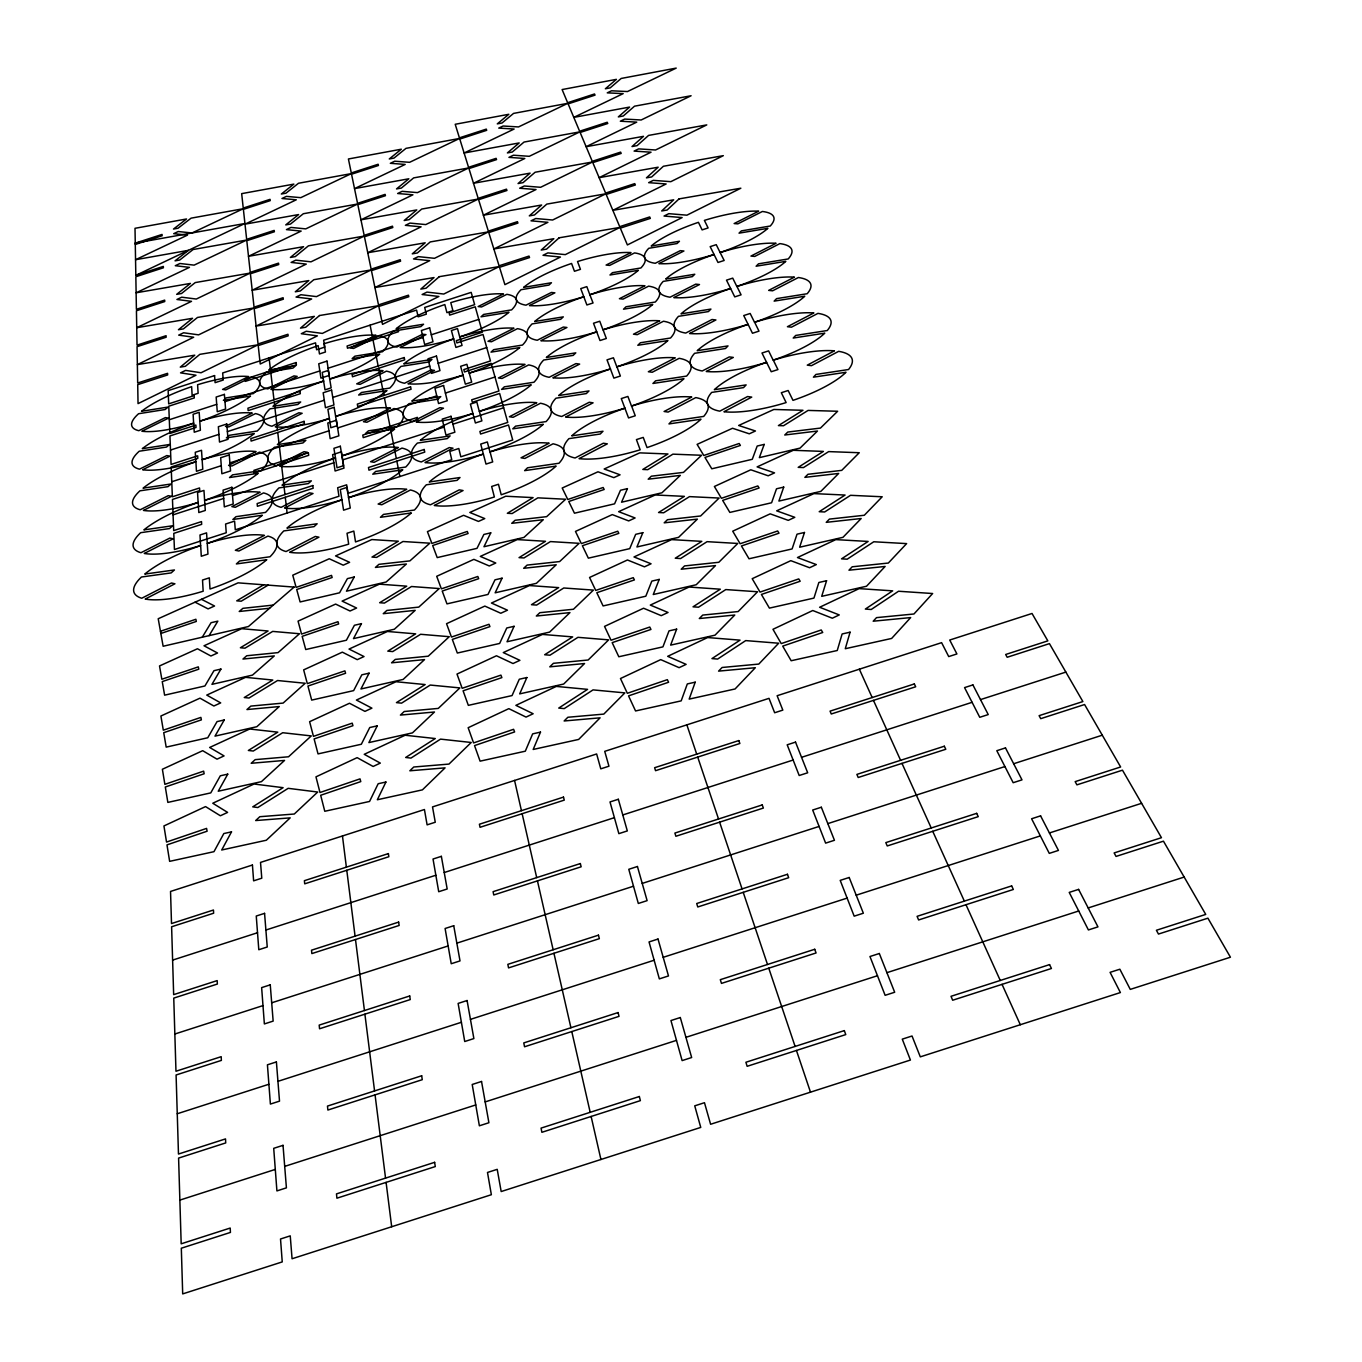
<?xml version="1.0" encoding="UTF-8"?>
<svg xmlns="http://www.w3.org/2000/svg" width="1362" height="1362" viewBox="0 0 1362 1362"><rect width="100%" height="100%" fill="white"/><g stroke="black" fill="none" stroke-linecap="round" stroke-linejoin="round"><path stroke-width="1.5" d="M209.084 635.628L217.835 621.14L211.059 622.706L202.274 637.212M268.144 585.115L241.21 601.204L236.733 600.846L263.666 584.792M135.825 275.345L163.338 266.407L163.389 267.786L135.842 276.741L136.404 309.293L164.683 300.117L164.734 301.564L136.438 310.757L137.034 345.131L166.079 335.699L166.147 337.231L137.051 346.68L137.681 383.011L167.577 373.324L167.645 374.959L137.715 384.663L138.039 403.629L195.975 375.231L180.55 372.865L185.59 370.396L201.048 372.762L258.133 344.773L199.856 354.341L185.385 366.293L180.278 367.127L194.766 355.176L137.375 364.607L193.676 337.248L178.694 335.137L183.598 332.771L198.597 334.865L254.115 307.914L197.473 317.465L183.393 328.889L178.439 329.723L192.536 318.299L136.728 327.714L191.514 301.342L176.941 299.487L181.708 297.188L196.298 299.044L250.319 273.047L195.226 282.581L181.521 293.511L176.685 294.345L190.425 283.415L136.132 292.796L189.454 267.361L175.289 265.709L179.92 263.496L194.119 265.13L246.726 240.035L193.098 249.518L179.75 260.006L175.051 260.84L188.416 250.353L135.553 259.716L187.496 235.115L173.706 233.668L178.235 231.523L192.042 232.97L243.304 208.709L191.089 218.158L178.047 228.22L173.485 229.054L186.526 218.976L135.008 228.305L135.825 275.345L244.922 223.487L135.264 243.117M160.461 631.27L195.873 619.267L196.315 621.447L160.852 633.483M135.264 243.134L162.078 234.434L162.129 235.745L135.281 244.462M169.314 419.717L216.711 404.344M224.985 401.671L319.832 370.924M328.106 368.234L423.02 337.47M431.311 334.78L478.777 319.389M170.505 450.056L218.941 434.359M227.386 431.618L324.292 400.207M332.754 397.466L429.728 366.037M438.206 363.296L486.711 347.565M171.765 481.739L221.257 465.702M229.906 462.893L328.974 430.801M337.623 427.991L436.742 395.882M445.408 393.073L495.002 377.002M173.059 514.853L223.691 498.458M232.527 495.598L333.843 462.774M342.696 459.913L444.08 427.072M452.933 424.212L503.651 407.783M172.616 960.108L257.52 932.732M265.896 930.025L435.857 875.238M444.233 872.531L614.398 817.66M622.792 814.953L793.144 760.03M801.554 757.323L972.093 702.315M980.504 699.608L1065.867 672.096M174.847 1034.013L262.985 1005.599M271.685 1002.807L448.132 945.943M456.849 943.151L633.5 886.219M642.234 883.41L819.107 826.428M827.824 823.618L1004.918 766.551M1013.651 763.741L1102.284 735.191M177.247 1113.758L268.893 1084.254M277.933 1081.343L461.395 1022.283M470.452 1019.372L654.135 960.227M663.209 957.316L847.13 898.103M856.204 895.192L1040.347 835.893M1049.438 832.965L1141.594 803.308M179.852 1200.109L275.294 1169.413M284.709 1166.383L475.764 1104.94M485.178 1101.909L676.488 1040.364M685.92 1037.333L877.468 975.72M886.917 972.672L1078.721 910.991M1088.187 907.943L1184.174 877.06M273.268 605.086L242.896 608.337L239.218 611.487L269.625 608.235M201.457 599.314L214.532 606.005L208.114 608.899L195.072 602.174M859.354 669.202L872.174 697.548M873.468 700.391L900.605 760.319M901.984 763.384L931.233 827.977M932.732 831.297L964.364 901.133M965.981 904.708L1000.27 980.47M1002.04 984.351L1020.325 1024.735M686.857 724.856L696.714 754.139M697.702 757.085L718.54 819.005M719.613 822.171L742.069 888.909M743.226 892.331L767.504 964.483M768.764 968.178L795.102 1046.425M796.447 1050.46L810.492 1092.154M514.564 780.443L521.442 810.679M522.14 813.71L536.696 877.605M537.445 880.873L553.142 949.757M553.942 953.281L570.916 1027.748M571.785 1031.562L590.189 1112.311M591.125 1116.465L600.931 1159.505M370.106 325.16L372.592 337.742M373.018 339.972L378.142 365.986M378.602 368.302L383.931 395.474M384.407 397.891L389.992 426.272M390.485 428.809L396.325 458.5M396.853 461.156L399.866 476.53M342.458 835.979L346.374 867.151M346.782 870.284L355.073 936.154M355.499 939.525L364.437 1010.536M364.897 1014.179L374.567 1090.928M375.061 1094.878L385.548 1178.113M386.093 1182.386L391.677 1226.736M269.097 357.917L270.595 370.822M270.868 373.086L273.966 399.764M274.239 402.13L277.473 429.966M277.763 432.452L281.134 461.548M281.44 464.136L284.964 494.559M285.288 497.283L287.11 513.031M329.655 379.096A67.487 17.689 -18.6 0 0 379.709 354.171L352.145 358.598L354.92 356.18L382.45 351.736A67.487 17.689 -18.6 0 0 379.266 335.699L353.575 348.451L350.306 348.008L375.98 335.273A67.487 17.689 -18.6 0 0 324.139 343.701L325.45 352.009L319.474 353.95L318.18 345.642A67.487 17.689 -18.6 0 0 268.808 370.004L295.775 365.663L292.966 368.08L265.965 372.405A67.487 17.689 -18.6 0 0 267.769 388.902L293.954 375.912L297.171 376.389L270.97 389.396A67.487 17.689 -18.6 0 0 323.543 381.071M329.315 418.474A69.326 18.659 -18.7 0 1 275.26 426.783L302.16 413.299L298.857 412.771L271.974 426.221A69.326 18.659 -18.7 0 1 270.068 408.838L297.801 404.497L300.696 401.977L272.979 406.319A69.326 18.659 -18.7 0 1 323.645 381.088M329.757 379.096A69.326 18.659 -18.7 0 1 383.045 370.668L356.708 383.846L360.062 384.356L386.416 371.145A69.326 18.659 -18.7 0 1 389.787 388.068L361.475 392.494L358.632 395.031L386.978 390.605A69.326 18.659 -18.7 0 1 335.597 416.431A71.267 19.715 -18.7 0 1 390.502 408.021L363.45 421.692L366.906 422.254L393.976 408.549A71.267 19.715 -18.7 0 1 397.534 426.442L368.404 430.852L365.493 433.508L394.657 429.081A71.267 19.715 -18.7 0 1 341.862 455.895M204.572 500.365A71.335 19.664 -19.2 0 0 258.184 473.295L229.514 477.551L232.579 474.861L261.232 470.588A71.335 19.664 -19.2 0 0 259.41 452.15L231.915 465.991L228.612 465.378L256.09 451.571A71.335 19.664 -19.2 0 0 202.189 459.709A69.377 18.625 -19.1 0 0 254.251 433.61L226.381 437.883L229.361 435.312L257.214 431.039A69.377 18.625 -19.1 0 0 255.477 413.588L228.714 426.919L225.513 426.374L252.259 413.061A69.377 18.625 -19.1 0 0 199.822 421.216A67.538 17.655 -19.1 0 0 250.523 396.053L223.402 400.343L226.296 397.874L253.4 393.584A67.538 17.655 -19.1 0 0 251.766 377.036L225.7 389.907L222.585 389.413L248.633 376.559A67.538 17.655 -19.1 0 0 197.592 384.748L198.12 393.295L192.127 395.235L191.65 386.672A67.538 17.655 -19.1 0 0 141.546 411.273L168.088 407.068L165.142 409.519L138.584 413.725A67.538 17.655 -19.1 0 0 138.822 430.698L165.398 417.589L168.479 418.117L141.886 431.243A67.538 17.655 -19.1 0 0 193.625 423.19L193.115 414.269L199.175 412.294L200.384 430.256L194.238 432.231L193.727 423.19A69.377 18.625 -19.1 0 0 142.278 448.677L169.552 444.489L166.522 447.042L139.23 451.231A69.377 18.625 -19.1 0 0 139.503 469.158L166.794 455.572L169.961 456.151L142.635 469.754A69.377 18.625 -19.1 0 0 195.805 461.735L195.277 452.303L201.508 450.294L202.768 469.243L196.451 471.286L195.907 461.735A71.335 19.664 -19.2 0 0 143.061 488.158L171.084 483.987L167.986 486.66L139.928 490.831A71.335 19.664 -19.2 0 0 140.218 509.763L168.258 495.666L171.527 496.313L143.453 510.427A71.335 19.664 -19.2 0 0 198.12 502.442L197.558 492.499L203.959 490.422L205.287 510.461L198.801 512.555L198.222 502.459A73.395 20.822 -19.3 0 0 143.878 529.903L172.719 525.749L169.518 528.558L140.661 532.695A73.395 20.822 -19.3 0 0 140.967 552.717L169.824 538.075L173.178 538.79L144.287 553.466A73.395 20.822 -19.3 0 0 200.572 545.549L199.976 534.994L206.564 532.865L207.96 554.096L201.287 556.258L200.674 545.566A75.574 22.064 -19.3 0 0 144.764 574.083L174.438 569.963L171.152 572.908L141.444 577.011A75.574 22.064 -19.3 0 0 141.767 598.241L171.476 583.004L174.932 583.787L145.189 599.059A75.574 22.064 -19.3 0 0 203.159 591.227L202.529 580.042L209.322 577.846L210.003 589.014A75.574 22.064 -19.3 0 0 266.782 559.731L236.375 563.936L239.61 560.991L269.999 556.769A75.574 22.064 -19.3 0 0 267.939 536.1L238.844 551.031L235.354 550.282L264.415 535.368A75.574 22.064 -19.3 0 0 207.313 543.404A73.395 20.822 -19.3 0 0 262.355 515.262L232.851 519.501L236.001 516.675L265.488 512.435A73.395 20.822 -19.3 0 0 263.547 492.925L235.285 507.294L231.88 506.613L260.142 492.278A73.395 20.822 -19.3 0 0 204.675 500.382M335.41 457.99A71.267 19.715 -18.7 0 1 279.806 466.264L307.437 452.286L304.032 451.69L276.418 465.651A71.267 19.715 -18.7 0 1 274.392 447.281L302.926 442.956L305.871 440.318L277.371 444.642A71.267 19.715 -18.7 0 1 329.417 418.474M348.502 497.658A73.31 20.856 -18.7 0 0 402.777 469.788L372.745 474.197L375.725 471.422L405.74 467.03A73.31 20.856 -18.7 0 0 401.96 448.098L374.141 462.314L370.583 461.701L398.385 447.502A73.31 20.856 -18.7 0 0 341.981 455.895M341.862 499.803A73.31 20.856 -18.7 0 1 284.59 508.026L313.022 493.504L309.497 492.857L281.1 507.345A73.31 20.856 -18.7 0 1 278.972 487.902L308.323 483.595L311.353 480.854L282.019 485.161A73.31 20.856 -18.7 0 1 335.529 457.99M341.981 499.82A75.489 22.115 -18.8 0 0 286.956 528.047L317.159 523.774L314.043 526.651L283.807 530.925A75.489 22.115 -18.8 0 0 286.071 551.542L315.303 536.458L318.929 537.19L289.68 552.291A75.489 22.115 -18.8 0 0 348.689 544.136L347.021 533.274L353.814 531.078L355.533 541.923A75.489 22.115 -18.8 0 0 411.375 512.929L380.441 517.305L383.505 514.41L414.423 510.035A75.489 22.115 -18.8 0 0 410.422 489.979L381.803 504.757L378.125 504.059L406.727 489.298A75.489 22.115 -18.8 0 0 348.621 497.658M453.58 338.917A67.487 17.706 -18.2 0 1 400.173 347.514L425.983 334.626L422.629 334.201L396.836 347.055A67.487 17.706 -18.2 0 1 393.465 331.068L420.892 326.591L423.565 324.224L396.172 328.702A67.487 17.706 -18.2 0 1 444.829 304.56L446.906 312.63L452.899 310.689L450.788 302.636A67.487 17.706 -18.2 0 1 503.446 293.937L478.147 306.552L481.552 306.961L506.851 294.328A67.487 17.706 -18.2 0 1 511.601 309.872L483.629 314.435L481.007 316.818L508.996 312.256A67.487 17.706 -18.2 0 1 459.709 336.942L457.496 328.548L451.418 330.523L455.895 347.429L462.041 345.437L459.811 336.942A69.326 18.676 -18.2 0 1 513.951 328.225L488.005 341.3L491.495 341.743L517.458 328.668A69.326 18.676 -18.2 0 1 522.48 345.063L493.708 349.642L491.018 352.128L519.807 347.548A69.326 18.676 -18.2 0 1 469.226 373.137L471.695 382.109L465.361 384.152L460.645 366.31L466.894 364.284L469.226 373.137A71.267 19.749 -18.2 0 1 525.034 364.42L498.407 377.972L502.016 378.466L528.66 364.914A71.267 19.749 -18.2 0 1 533.955 382.245L504.349 386.825L501.591 389.413L531.231 384.833A71.267 19.749 -18.2 0 1 479.288 411.375L476.819 402.028L470.401 404.105L475.389 422.986L481.893 420.875L479.407 411.392A73.31 20.89 -18.2 0 1 536.764 402.692L509.405 416.738L513.133 417.3L540.493 403.237A73.31 20.89 -18.2 0 1 546.111 421.573L515.602 426.136L512.776 428.86L543.319 424.297A73.31 20.89 -18.2 0 1 489.928 451.861L487.324 441.952L480.718 444.097L485.996 464.084L492.703 461.922L490.048 451.878A75.489 22.15 -18.3 0 1 549.158 443.195L521.05 457.802L524.898 458.432L553.04 443.808A75.489 22.15 -18.3 0 1 558.982 463.25L527.52 467.796L524.625 470.639L556.122 466.093A75.489 22.15 -18.3 0 1 501.216 494.781L498.458 484.259L491.648 486.472L494.372 496.994A75.489 22.15 -18.3 0 1 434.291 505.489L463.063 490.541L459.249 489.86L430.511 504.791A75.489 22.15 -18.3 0 1 426.306 484.804L457.07 480.36L460.015 477.517L429.285 481.978A75.489 22.15 -18.3 0 1 483.408 454.023A73.31 20.89 -18.2 0 1 425.029 462.569L452.984 448.183L449.307 447.57L421.369 461.939A73.31 20.89 -18.2 0 1 417.385 443.076L447.247 438.615L450.124 435.908L420.296 440.369A73.31 20.89 -18.2 0 1 472.937 413.486A71.267 19.749 -18.2 0 1 416.278 422.05L443.484 408.208L439.909 407.664L412.72 421.488A71.267 19.749 -18.2 0 1 408.975 403.663L437.968 399.202L440.777 396.614L411.801 401.092A71.267 19.749 -18.2 0 1 463.046 375.18M462.944 375.163A69.326 18.676 -18.2 0 1 408.004 383.761L434.495 370.413L431.039 369.936L404.565 383.25A69.326 18.676 -18.2 0 1 401.007 366.395L429.2 361.917L431.941 359.432L403.782 363.909A69.326 18.676 -18.2 0 1 453.699 338.934M610.363 368.932A71.318 19.749 -17.7 0 1 552.87 377.802L579.65 364.097L575.922 363.603L549.158 377.291A71.318 19.749 -17.7 0 1 543.676 360.028L573.147 355.397L575.803 352.86L546.349 357.491A71.318 19.749 -17.7 0 1 596.794 331.834A69.377 18.693 -17.8 0 1 540.85 340.704L566.933 327.493L563.323 327.05L537.258 340.245A69.377 18.693 -17.8 0 1 532.065 323.918L560.701 319.287L563.306 316.869L534.687 321.483A69.377 18.693 -17.8 0 1 583.838 296.729A67.538 17.723 -17.8 0 1 529.477 305.582L554.896 292.83L551.406 292.455L526.004 305.173A67.538 17.723 -17.8 0 1 521.067 289.697L548.92 285.084L551.457 282.751L523.638 287.365A67.538 17.723 -17.8 0 1 571.58 263.462L574.458 271.276L580.45 269.335L577.539 261.538A67.538 17.723 -17.8 0 1 630.998 252.583L606.09 265.062L609.631 265.42L634.556 252.923A67.538 17.723 -17.8 0 1 640.872 267.974L612.457 272.672L609.972 275.005L638.386 270.306A67.538 17.723 -17.8 0 1 589.848 294.754L593.049 302.977L586.886 304.969L580.74 288.608L586.818 286.633L589.848 294.754A69.377 18.693 -17.8 0 1 644.958 285.765L619.404 298.704L623.064 299.112L648.618 286.156A69.377 18.693 -17.8 0 1 655.275 302.024L626.06 306.756L623.507 309.191L652.756 304.475A69.377 18.693 -17.8 0 1 602.974 329.791L599.757 321.228L593.509 323.254L599.995 340.534L606.328 338.491L603.077 329.808A71.318 19.749 -17.7 0 1 659.685 320.802L633.483 334.201L637.246 334.66L663.464 321.245A71.318 19.749 -17.7 0 1 670.513 338.014L640.412 342.747L637.808 345.284L667.925 340.568A71.318 19.749 -17.7 0 1 616.833 366.838L613.428 357.78L607.009 359.857L613.87 378.125L620.374 376.031L616.952 366.838A73.378 20.907 -17.7 0 1 675.246 357.831L648.346 371.741L652.245 372.252L679.161 358.325A73.378 20.907 -17.7 0 1 686.618 376.082L655.599 380.815L652.926 383.471L683.979 378.738A73.378 20.907 -17.7 0 1 631.491 406.029L627.899 396.444L621.293 398.572L628.546 417.93L635.254 415.768L631.61 406.046A75.54 22.167 -17.7 0 1 691.743 397.04L664.094 411.494L668.129 412.073L695.778 397.602A75.54 22.167 -17.7 0 1 703.694 416.414L671.67 421.13L668.963 423.922L700.987 419.207A75.54 22.167 -17.7 0 1 647.035 447.587L643.239 437.406L636.429 439.603L640.174 449.8A75.54 22.167 -17.7 0 1 579.054 458.636L607.333 443.842L603.349 443.229L575.087 457.99A75.54 22.167 -17.7 0 1 568.924 438.632L600.233 434.018L603.008 431.243L571.734 435.857A75.54 22.167 -17.7 0 1 624.954 408.191M624.835 408.191A73.378 20.907 -17.7 0 1 565.588 417.044L593.083 402.829L589.235 402.267L561.757 416.483A73.378 20.907 -17.7 0 1 555.934 398.215L586.307 393.584L589.014 390.928L558.675 395.559A73.378 20.907 -17.7 0 1 610.482 368.932M713.994 254.507A67.64 17.706 -17.4 0 1 658.902 263.632L683.928 251L680.285 250.659L655.275 263.275A67.64 17.706 -17.4 0 1 648.772 248.293L677.05 243.543L679.451 241.261L651.206 245.994A67.64 17.706 -17.4 0 1 698.434 222.329L702.111 229.889L708.104 227.931L704.392 220.389A67.64 17.706 -17.4 0 1 758.668 211.178L734.135 223.555L737.812 223.862L762.362 211.485A67.64 17.706 -17.4 0 1 770.245 226.024L741.405 230.876L739.038 233.157L767.896 228.322A67.64 17.706 -17.4 0 1 720.123 252.515L724.158 260.482L717.995 262.474L710.164 246.641L716.242 244.666L720.123 252.515A69.496 18.693 -17.3 0 1 776.068 243.27L750.939 256.073L754.735 256.431L779.881 243.611A69.496 18.693 -17.3 0 1 788.206 258.95L758.515 263.819L756.114 266.22L785.823 261.351A69.496 18.693 -17.3 0 1 736.825 286.429L732.739 278.137L726.491 280.163L734.748 296.882L741.081 294.822L736.944 286.429A71.437 19.749 -17.3 0 1 794.455 277.133L768.662 290.395L772.594 290.804L798.387 277.525A71.437 19.749 -17.3 0 1 807.172 293.732L776.595 298.618L774.144 301.121L804.755 296.235A71.437 19.749 -17.3 0 1 754.497 322.249L750.173 313.481L743.737 315.558L752.471 333.247L758.992 331.136L754.616 322.249A73.497 20.89 -17.2 0 1 813.88 312.937L787.423 326.71L791.475 327.169L817.949 313.379A73.497 20.89 -17.2 0 1 827.245 330.54L795.714 335.427L793.212 338.048L824.776 333.162A73.497 20.89 -17.2 0 1 773.173 360.164L768.611 350.885L761.988 353.013L771.232 371.741L777.94 369.579L773.31 360.164A75.676 22.15 -17.2 0 1 834.446 350.834L807.274 365.152L811.48 365.663L838.651 351.345A75.676 22.15 -17.2 0 1 848.526 369.528L815.974 374.431L813.42 377.172L846.006 372.269A75.676 22.15 -17.2 0 1 792.99 400.36L788.138 390.502L781.328 392.716L786.129 402.573A75.676 22.15 -17.2 0 1 723.954 411.75L751.739 397.108L747.568 396.546L719.8 411.154A75.676 22.15 -17.2 0 1 711.679 392.409L743.516 387.625L746.138 384.901L714.335 389.702A75.676 22.15 -17.2 0 1 766.653 362.326A73.497 20.89 -17.2 0 1 706.265 371.503L733.318 357.423L729.3 356.912L702.264 370.975A73.497 20.89 -17.2 0 1 694.603 353.303L725.469 348.519L728.023 345.914L697.191 350.698A73.497 20.89 -17.2 0 1 748.147 324.343A71.437 19.749 -17.3 0 1 689.581 333.52L715.918 319.951L712.037 319.508L685.716 333.06A71.437 19.749 -17.3 0 1 678.48 316.342L708.427 311.575L710.93 309.089L681.017 313.856A71.437 19.749 -17.3 0 1 730.662 288.472A69.496 18.693 -17.3 0 1 673.815 297.614L699.489 284.539L695.727 284.147L670.07 297.205A69.496 18.693 -17.3 0 1 663.226 281.389L692.322 276.639L694.773 274.256L665.712 279.023A69.496 18.693 -17.3 0 1 714.114 254.507M850.092 632.189L845.274 648.721L891.65 638.438L910.667 617.582L873.195 621.208L876.515 617.633L913.953 613.99L932.629 593.526L898.528 591.244L871.203 609.495L865.347 609.069L892.655 590.853L859.133 588.622L819.635 607.265L839.247 614.926L832.318 618.212L812.756 610.516L772.969 629.295L781.243 643.596L821.218 629.976L822.733 632.479L782.707 646.116L791.169 660.74L837.255 650.508L842.125 633.96L850.092 632.189M826.564 580.74L821.712 596.335L866.521 586.239L885.13 566.456L848.969 570.201L852.203 566.796L888.33 563.051L906.615 543.608L873.774 541.77L847.198 559.186L841.546 558.846L868.122 541.446L835.808 539.624L797.485 557.535L816.315 564.583L809.59 567.733L790.811 560.667L752.199 578.697L760.047 592.095L798.745 578.918L800.175 581.251L761.409 594.445L769.411 608.116L813.948 598.088L818.851 582.476L826.564 580.74M804.482 532.474L799.63 547.218L842.976 537.326L861.176 518.513L826.24 522.344L829.407 519.109L864.308 515.262L882.201 496.772L850.535 495.308L824.657 511.976L819.209 511.703L845.07 495.053L813.914 493.606L776.68 510.835L794.778 517.322L788.257 520.352L770.194 513.849L732.722 531.197L740.145 543.744L777.651 530.993L779.013 533.189L741.439 545.958L749.015 558.778L792.105 548.937L797.025 534.176L804.482 532.474M783.729 487.102L778.877 501.08L820.843 491.376L838.669 473.448L804.874 477.364L807.972 474.282L841.733 470.367L859.252 452.729L828.675 451.605L803.478 467.575L798.2 467.353L823.397 451.418L793.297 450.294L757.119 466.894L774.535 472.869L768.185 475.798L750.803 469.788L714.386 486.489L721.417 498.305L757.834 485.945L759.111 487.988L722.66 500.382L729.845 512.418L771.59 502.765L776.51 488.788L783.729 487.102M695.216 682.175L689.155 699.115L735.071 688.968L755.314 667.72L718.591 671.125L722.115 667.482L758.804 664.077L778.672 643.222L745.712 640.6L717.638 659.072L711.968 658.595L740.043 640.14L707.644 637.552L667.686 656.331L686.125 664.367L679.11 667.669L660.723 659.617L620.476 678.531L627.337 693.292L667.329 679.672L668.606 682.243L628.546 695.88L635.56 710.964L681.187 700.868L687.316 683.928L695.216 682.175M764.201 444.404L759.332 457.649L800.039 448.115L817.472 431.022L784.75 435.006L787.781 432.06L820.469 428.077L837.63 411.256L808.075 410.422L783.508 425.744L778.417 425.591L802.967 410.285L773.871 409.468L738.664 425.472L755.45 430.988L749.287 433.814L732.535 428.264L697.106 444.37L703.796 455.487L739.157 443.501L740.383 445.425L704.971 457.445L711.798 468.783L752.284 459.3L757.187 446.038L764.201 444.404M676.642 629.159L670.632 645.128L715.016 635.169L734.765 615.028L699.302 618.535L702.741 615.079L738.17 611.555L757.561 591.755L725.793 589.576L698.502 607.214L693.037 606.822L720.311 589.201L689.07 587.039L650.321 605.086L668.027 612.474L661.234 615.658L643.562 608.235L604.541 626.401L611.027 640.225L649.759 627.048L650.951 629.448L612.168 642.643L618.808 656.756L662.936 646.865L669.014 630.878L676.642 629.159M659.225 579.412L653.266 594.513L696.22 584.741L715.493 565.588L681.204 569.214L684.558 565.928L718.813 562.285L737.744 543.455L707.082 541.667L680.557 558.556L675.263 558.216L701.805 541.361L671.636 539.607L634.011 556.956L651.053 563.783L644.464 566.83L627.456 559.986L589.559 577.471L595.722 590.427L633.262 577.658L634.403 579.923L596.811 592.708L603.094 605.937L645.809 596.215L651.819 581.097L659.225 579.412M642.847 532.661L636.939 546.962L678.565 537.36L697.378 519.126L664.196 522.838L667.465 519.705L700.613 515.977L719.119 498.049L689.495 496.619L663.669 512.776L658.561 512.521L684.388 496.364L655.224 494.968L618.654 511.669L635.084 517.969L628.682 520.914L612.287 514.598L575.479 531.418L581.336 543.608L617.752 531.231L618.842 533.359L582.374 545.736L588.35 558.165L629.738 548.631L635.679 534.33L642.847 532.661M540.493 732.126L533.189 749.458L578.663 739.43L600.114 717.825L564.14 720.975L567.869 717.263L603.809 714.097L624.869 692.883L593.049 689.887L564.208 708.615L558.743 708.07L587.567 689.359L556.309 686.414L515.892 705.346L533.138 713.756L526.038 717.093L508.843 708.649L468.153 727.717L473.584 742.92L513.593 729.3L514.615 731.939L474.538 745.593L480.088 761.154L525.306 751.194L532.661 733.863L540.493 732.126M627.422 488.635L621.583 502.203L661.949 492.789L680.319 475.389L648.193 479.186L651.376 476.189L683.486 472.393L701.566 455.266L672.913 454.159L647.75 469.669L642.813 469.447L667.976 453.972L639.748 452.865L604.183 468.988L620.05 474.81L613.819 477.636L597.986 471.797L562.2 488.022L567.784 499.496L603.145 487.494L604.183 489.486L568.771 501.505L574.458 513.202L614.585 503.838L620.476 490.269L627.422 488.635M526.873 677.527L519.688 693.871L563.681 684.047L584.553 663.532L549.788 666.835L553.415 663.311L588.146 660.008L608.644 639.868L577.948 637.331L549.959 655.207L544.664 654.747L572.67 636.905L542.468 634.42L503.293 652.585L519.892 660.332L513.014 663.532L496.466 655.769L457.002 674.071L462.161 688.304L500.91 675.126L501.88 677.612L463.08 690.806L468.341 705.363L512.061 695.573L519.297 679.229L526.873 677.527M514.087 626.316L507.039 641.757L549.618 632.104L569.946 612.611L536.322 616.033L539.846 612.696L573.453 609.257L593.423 590.104L563.783 587.992L536.577 605.086L531.469 604.694L558.658 587.635L529.477 585.558L491.461 603.043L507.464 610.193L500.79 613.258L484.838 606.09L446.549 623.694L451.452 637.058L489.009 624.29L489.928 626.605L452.32 639.408L457.326 653.045L499.65 643.443L506.766 627.984L514.087 626.316M502.084 578.186L495.155 592.81L536.407 583.328L556.224 564.77L523.672 568.294L527.111 565.094L559.629 561.57L579.122 543.319L550.435 541.582L523.978 557.96L519.041 557.637L545.498 541.293L517.254 539.59L480.326 556.411L495.768 563.017L489.298 565.979L473.891 559.356L436.708 576.296L441.373 588.861L477.824 576.484L478.692 578.68L442.207 591.057L446.974 603.877L488.005 594.445L494.985 579.82L502.084 578.186M385.923 782.026L377.359 799.749L422.424 789.858L445.068 767.862L409.843 770.79L413.759 767.01L448.983 764.082L471.218 742.477L440.539 739.123L410.949 758.089L405.672 757.476L435.261 738.544L405.11 735.242L364.25 754.31L380.304 763.095L373.137 766.465L357.133 757.647L315.967 776.851L319.985 792.514L360.011 778.877L360.777 781.601L320.683 795.272L324.786 811.275L369.562 801.452L378.176 783.729L385.923 782.026M490.763 532.848L483.97 546.724L523.978 537.411L543.302 519.705L511.737 523.314L515.091 520.267L546.639 516.658L565.639 499.241L537.871 497.845L512.129 513.542L507.345 513.287L533.087 497.607L505.745 496.228L469.822 512.47L484.753 518.582L478.454 521.425L463.574 515.296L427.43 531.64L431.89 543.455L467.268 531.452L468.102 533.512L432.673 545.532L437.219 557.603L477.023 548.341L483.885 534.449L490.763 532.848M377.24 725.861L368.898 742.579L412.465 732.875L434.478 712.003L400.411 715.084L404.225 711.509L438.275 708.41L459.879 687.912L430.256 685.052L401.552 703.15L396.444 702.622L425.148 684.558L396.019 681.732L356.418 700.051L371.894 708.155L364.948 711.373L349.506 703.252L309.617 721.69L313.447 736.348L352.213 723.154L352.945 725.708L314.111 738.919L318.027 753.901L361.339 744.248L369.749 727.529L377.24 725.861M369.102 673.168L360.947 688.968L403.152 679.434L424.535 659.6L391.558 662.817L395.269 659.412L428.23 656.195L449.256 636.701L420.603 634.283L392.716 651.581L387.795 651.138L415.665 633.858L387.472 631.474L349.047 649.078L364.012 656.552L357.27 659.651L342.339 652.16L303.658 669.883L307.318 683.639L344.892 670.87L345.59 673.271L307.948 686.056L311.694 700.102L353.643 690.619L361.832 674.82L369.102 673.168M361.441 623.643L353.49 638.608L394.384 629.227L415.189 610.363L383.25 613.683L386.859 610.448L418.781 607.111L439.245 588.554L411.511 586.511L384.425 603.077L379.657 602.719L406.727 586.171L379.436 584.162L342.117 601.119L356.589 608.031L350.034 611.01L335.614 604.081L298.057 621.14L301.547 634.079L337.997 621.702L338.661 623.949L302.16 636.343L305.735 649.538L346.408 640.225L354.409 625.277L361.441 623.643M231.506 831.876L221.717 849.99L266.322 840.235L290.191 817.864L255.681 820.554L259.819 816.706L294.294 814.016L317.721 792.037L288.182 788.326L257.827 807.53L252.753 806.849L283.092 787.679L254.064 784.018L212.761 803.24L227.624 812.399L220.372 815.77L205.543 806.593L163.934 825.951L166.539 842.057L206.581 828.402L207.109 831.212L166.981 844.883L169.637 861.346L213.97 851.676L223.828 833.544L231.506 831.876M354.239 577.011L346.459 591.193L386.144 582L406.404 564.004L375.418 567.426L378.942 564.328L409.894 560.889L429.83 543.183L402.948 541.514L376.61 557.398L371.979 557.075L398.317 541.225L371.843 539.556L335.58 555.9L349.591 562.319L343.224 565.179L329.263 558.76L292.762 575.207L296.116 587.397L331.511 575.377L332.158 577.505L296.712 589.525L300.117 601.953L339.581 592.793L347.412 578.612L354.239 577.011M227.76 774.144L218.243 791.22L261.419 781.652L284.556 760.422L251.187 763.282L255.188 759.638L288.54 756.778L311.268 735.923L282.7 732.722L253.281 751.041L248.361 750.462L277.78 732.16L249.689 729.01L209.663 747.466L224.049 755.91L217.018 759.162L202.683 750.683L162.384 769.258L164.87 784.342L203.653 771.147L204.147 773.769L165.313 786.998L167.849 802.405L210.769 792.888L220.321 775.795L227.76 774.144M224.236 719.987L215.009 736.127L256.822 726.712L279.261 706.555L246.948 709.551L250.846 706.095L283.126 703.081L305.207 683.264L277.559 680.523L249.008 698.025L244.258 697.531L272.792 680.047L245.586 677.34L206.769 695.08L220.678 702.894L213.868 706.01L199.993 698.161L160.903 716.02L163.304 730.185L200.895 717.399L201.372 719.868L163.729 732.671L166.181 747.125L207.756 737.761L217.052 721.605L224.236 719.987M220.933 669.082L211.961 684.354L252.498 675.109L274.29 655.922L242.964 659.055L246.743 655.752L278.052 652.619L299.504 633.739L272.706 631.406L244.99 648.176L240.393 647.75L268.093 630.998L241.721 628.699L204.028 645.775L217.511 653.011L210.906 656.007L197.456 648.755L159.524 665.95L161.84 679.246L198.307 666.869L198.767 669.185L162.248 681.596L164.615 695.165L204.93 685.971L213.953 670.683L220.933 669.082M679.076 198.886L667.108 210.037L661.694 210.957L673.679 199.822L612.849 210.344L666.137 183.972L648.652 182.661L653.283 180.363L670.802 181.674L723.324 155.66L663.396 166.266L651.683 176.941L646.439 177.86L658.169 167.203L599.127 177.656L651.036 152.203L634.096 151.097L638.625 148.884L655.565 149.99L706.776 124.895L648.567 135.417L637.11 145.632L632.002 146.551L643.494 136.336L586.12 146.704L636.735 122.137L620.323 121.201L624.732 119.073L641.162 119.992L691.096 95.749L634.522 106.185L623.285 115.991L618.331 116.894L629.584 107.087L573.794 117.387L623.183 93.62L607.248 92.854L611.555 90.794L627.49 91.543L676.216 68.1L621.191 78.451L610.193 87.866L605.358 88.768L616.39 79.354L562.114 89.552L567.631 102.712L594.513 93.978L595.041 95.136L568.124 103.87L579.616 131.229L607.214 122.274L607.775 123.499L580.144 132.472L592.266 161.312L620.612 152.118L621.191 153.412L592.81 162.623L605.596 193.081L634.743 183.632L635.356 184.994L606.175 194.46L619.71 226.671L649.691 216.95L650.338 218.397L620.323 228.118L627.388 244.939L682.124 217.579L664.043 216.047L668.81 213.664L686.908 215.179L740.843 188.211L679.076 198.886M559.135 237.805L546.537 249.144L541.208 250.046L553.823 238.708L493.844 248.957L547.899 222.329L531.027 220.831L535.743 218.516L552.614 220.014L605.886 193.779L546.792 204.113L534.483 214.975L529.307 215.877L541.633 205.015L483.391 215.213L536.032 189.539L519.688 188.228L524.268 185.998L540.629 187.292L592.538 161.976L535.113 172.242L523.076 182.644L518.054 183.547L530.09 173.144L473.499 183.274L524.796 158.486L508.945 157.362L513.406 155.217L529.273 156.307L579.871 131.859L524.047 142.057L512.282 152.033L507.396 152.919L519.177 142.942L464.119 153.004L514.138 129.032L498.747 128.096L503.106 126.019L518.513 126.938L567.886 103.291L513.559 113.404L502.033 122.989L497.283 123.874L508.809 114.289L455.214 124.282L459.42 137.851L486.302 129.118L486.694 130.326L459.794 139.06L468.545 167.305L496.126 158.35L496.551 159.609L468.954 168.582L478.164 198.358L506.494 189.165L506.953 190.493L478.59 199.703L488.328 231.131L517.441 221.683L517.918 223.096L488.771 232.561L499.071 265.794L529.018 256.09L529.529 257.571L499.531 267.31L504.91 284.658L560.446 257.043L543.029 255.29L547.865 252.889L565.298 254.626L620.016 227.403L559.135 237.805M439.279 276.673L426.051 288.216L420.807 289.102L434.035 277.559L374.925 287.535L429.728 260.67L413.503 258.967L418.27 256.635L434.512 258.32L488.549 231.846L430.256 241.925L417.368 252.974L412.26 253.843L425.182 242.811L367.757 252.736L421.096 226.841L405.348 225.343L409.996 223.096L425.761 224.577L478.385 199.022L421.743 209.05L409.145 219.64L404.173 220.508L416.789 209.918L360.964 219.81L412.924 194.8L397.636 193.506L402.165 191.327L417.47 192.621L468.749 167.935L413.656 177.894L401.364 188.058L396.529 188.926L408.838 178.78L354.529 188.603L405.178 164.427L390.332 163.304L394.742 161.21L409.604 162.316L459.607 138.447L405.995 148.356L393.976 158.094L389.277 158.962L401.313 149.207L348.417 158.979L351.294 172.974L378.142 164.257L378.432 165.483L351.549 174.217L357.559 203.347L385.123 194.391L385.429 195.702L357.831 204.658L364.165 235.354L392.477 226.177L392.801 227.539L364.454 236.75L371.145 269.165L400.241 259.716L400.581 261.181L371.434 270.629L378.517 304.901L408.447 295.196L408.804 296.729L378.84 306.45L382.518 324.36L438.87 296.473L422.118 294.515L427.004 292.098L443.774 294.039L499.292 266.56L439.279 276.673M294.124 587.09L248.429 626.537L163.134 646.252L158.213 618.74L238.078 582.851L294.124 587.09M319.525 315.524L305.667 327.272L300.491 328.123L314.35 316.376L256.107 326.08L311.66 298.976L296.048 297.069L300.883 294.72L316.512 296.61L371.298 269.897L313.822 279.704L300.338 290.94L295.299 291.791L308.816 280.572L252.191 290.242L306.263 264.109L291.11 262.423L295.809 260.159L310.979 261.827L364.301 236.052L308.442 245.824L295.282 256.584L290.395 257.435L303.573 246.675L248.497 256.311L301.155 231.097L286.429 229.616L291.008 227.42L305.752 228.884L357.695 203.994L303.334 213.732L290.515 224.049L285.748 224.9L298.601 214.566L244.99 224.168L296.303 199.788L281.985 198.494L286.446 196.383L300.781 197.66L351.43 173.587L298.499 183.257L285.969 193.183L281.338 194.017L293.869 184.108L241.67 193.642L243.236 208.063L270.068 199.346L270.238 200.623L243.389 209.356L246.658 239.354L274.188 230.416L274.375 231.761L246.794 240.699L250.25 272.332L278.529 263.155L278.716 264.568L250.404 273.762L254.047 307.148L283.109 297.716L283.313 299.214L254.2 308.663L258.048 343.973L287.961 334.269L288.165 335.852L258.218 345.573L260.227 364.012L317.38 335.869L301.291 333.707L306.263 331.255L322.368 333.418L378.67 305.684L319.525 315.524M214.566 375.589L168.156 390.639L168.684 403.867L194.153 395.61L194.289 397.925L168.769 406.199L169.858 433.508L195.873 425.063L196.009 427.498L169.944 435.942L171.067 464.442L197.66 455.827L197.813 458.364L171.169 466.996L172.361 496.789L199.533 487.971L199.703 490.609L172.463 499.445L173.689 530.601L201.508 521.595L201.661 524.353L173.791 533.376L174.438 549.516L226.245 532.746L225.598 524.029L234.587 521.118L235.285 529.818L338.968 496.245L337.657 487.732L346.663 484.821L348.008 493.316L451.758 459.726L449.8 451.418L458.807 448.507L460.816 456.798L512.725 439.994L508.503 424.995L480.582 434.035L479.901 431.431L507.771 422.407L499.633 393.465L472.342 402.301L471.695 399.815L498.935 390.996L491.137 363.313L464.459 371.962L463.829 369.579L490.473 360.947L483.033 334.456L456.917 342.918L456.321 340.653L482.386 332.192L475.253 306.825L449.681 315.116L449.12 312.937L474.64 304.662L471.184 292.37L424.689 307.454L426.323 314.179L418.168 316.818L416.585 310.076L323.645 340.228L324.752 347.106L316.597 349.762L315.541 342.849L222.67 372.967L223.249 380.032L215.094 382.671L214.566 375.589M296.099 362.547L245.109 379.079L245.33 381.377L296.405 364.812L296.099 362.547M398.096 329.468L347.089 346.016L347.48 348.246L398.572 331.681L398.096 329.468M224.389 394.384L216.166 397.04L217.256 411.733L225.581 409.043L224.389 394.384M326.982 361.117L318.742 363.79L320.921 378.125L329.246 375.418L326.982 361.117M429.626 327.833L421.386 330.506L424.672 344.501L432.997 341.794L429.626 327.833M328.276 370.447L322.215 372.405L325.007 389.855L331.153 387.864L328.276 370.447M299.998 391.32L247.935 408.191L248.156 410.592L300.321 393.686L299.998 391.32M404.191 357.542L352.094 374.431L352.503 376.763L404.701 359.84L404.191 357.542M226.773 424.008L218.363 426.732L219.503 442.054L228.016 439.313L226.773 424.008M331.579 390.043L323.169 392.767L325.45 407.732L333.945 404.974L331.579 390.043M436.453 356.044L428.026 358.785L431.465 373.375L439.977 370.617L436.453 356.044M334.15 407.306L327.901 409.332L330.847 427.736L337.18 425.693L334.15 407.306M304.084 421.352L250.863 438.598L251.102 441.084L304.407 423.82L304.084 421.352M410.558 386.842L357.321 404.105L357.746 406.54L411.086 389.243L410.558 386.842M229.259 454.942L220.678 457.734L221.87 473.755L230.553 470.929L229.259 454.942M336.38 420.245L327.782 423.02L330.166 438.666L338.866 435.84L336.38 420.245M443.569 385.514L434.972 388.289L438.547 403.544L447.247 400.734L443.569 385.514M308.34 452.729L253.928 470.35L254.183 472.972L308.697 455.317L308.34 452.729M417.215 417.453L362.769 435.091L363.228 437.645L417.776 419.973L417.215 417.453M340.33 446.242L333.928 448.319L337.027 467.796L343.53 465.685L340.33 446.242M231.863 487.29L223.079 490.133L224.321 506.885L233.208 504.008L231.863 487.29M341.402 451.809L332.617 454.653L335.103 470.997L344.007 468.119L341.402 451.809M451.026 416.295L442.224 419.138L445.97 435.108L454.874 432.214L451.026 416.295M312.8 485.553L257.146 503.565L257.401 506.306L313.175 488.243L312.8 485.553M424.178 449.477L368.489 467.524L368.949 470.179L424.757 452.116L424.178 449.477M346.884 487.426L340.279 489.571L343.582 510.188L350.272 508.026L346.884 487.426M252.43 865.023L170.539 891.446L171.51 923.555L213.459 910.02L213.63 913.221L171.612 926.773L173.655 994.635L217.171 980.606L217.358 984.045L173.757 998.108L175.97 1071.23L221.189 1056.674L221.376 1060.402L176.09 1074.993L178.473 1154.04L225.513 1138.904L225.717 1142.922L178.592 1158.092L181.18 1243.812L230.195 1228.047L230.433 1232.423L181.316 1248.222L182.695 1293.9L282.24 1261.91L280.521 1238.994L290.242 1235.862L292.064 1258.76L491.359 1194.712L487.494 1172.461L497.215 1169.345L501.182 1191.546L700.749 1127.413L694.739 1105.842L704.477 1102.709L710.606 1124.263L910.429 1060.045L902.274 1039.138L912.029 1036.005L920.303 1056.861L1120.398 992.557L1110.081 972.349L1119.853 969.216L1130.273 989.391L1230.431 957.214L1207.907 918.175L1158.466 934.06L1156.406 930.263L1205.728 914.413L1163.454 841.171L1116.04 856.426L1114.133 852.935L1161.463 837.698L1122.475 770.177L1076.916 784.852L1075.163 781.635L1120.637 766.976L1084.578 704.529L1040.738 718.659L1039.104 715.663L1082.875 701.566L1049.438 643.63L1007.182 657.267L1005.667 654.492L1047.838 640.872L1032.021 613.479L949.723 640.038L956.907 653.947L948.718 656.586L941.602 642.66L777.123 695.727L782.827 710.113L774.655 712.752L769.019 698.348L604.728 751.347L608.95 766.21L600.778 768.832L596.641 753.969L432.52 806.917L435.261 822.239L427.106 824.861L424.433 809.522L260.517 862.418L261.776 878.201L253.621 880.839L252.43 865.023M388.374 853.599L304.39 880.686L304.713 883.836L388.851 856.715L388.374 853.599M563.493 797.11L479.407 824.231L480.037 827.296L564.26 800.124L563.493 797.11M738.8 740.57L654.628 767.708L655.548 770.688L739.872 743.482L738.8 740.57M914.328 683.945L830.054 711.134L831.263 713.994L915.69 686.771L914.328 683.945M264.568 913.357L256.26 916.03L258.797 949.723L267.241 946.999L264.568 913.357M441.356 856.34L433.031 859.03L438.717 891.718L447.179 888.994L441.356 856.34M618.331 799.273L610.006 801.946L618.859 833.646L627.32 830.922L618.331 799.273M795.527 742.12L787.185 744.81L799.188 775.506L807.683 772.782L795.527 742.12M972.911 684.916L964.568 687.606L979.755 717.297L988.233 714.573L972.911 684.916M398.64 922.108L311.506 950.199L311.864 953.587L399.151 925.462L398.64 922.108M580.331 863.559L493.095 891.667L493.759 894.97L581.148 866.794L580.331 863.559M762.226 804.925L674.888 833.067L675.875 836.268L763.367 808.058L762.226 804.925M944.326 746.223L856.885 774.399L858.196 777.498L945.79 749.27L944.326 746.223M270.255 984.845L261.64 987.62L264.364 1023.935L273.149 1021.108L270.255 984.845M453.733 925.717L445.102 928.492L451.231 963.734L460.015 960.908L453.733 925.717M637.433 866.504L628.784 869.297L638.318 903.466L647.12 900.64L637.433 866.504M821.337 807.24L812.688 810.032L825.627 843.129L834.446 840.286L821.337 807.24M1005.479 747.908L996.814 750.7L1013.175 782.707L1021.994 779.864L1005.479 747.908M409.707 995.962L319.185 1025.109L319.559 1028.77L410.251 999.572L409.707 995.962M598.463 935.166L507.839 964.347L508.554 967.905L599.348 938.656L598.463 935.166M787.457 874.285L696.714 903.517L697.77 906.973L788.683 877.69L787.457 874.285M976.673 813.352L885.811 842.618L887.241 845.955L978.256 816.638L976.673 813.352M276.401 1061.934L267.429 1064.812L270.391 1104.071L279.516 1101.143L276.401 1061.934M467.081 1000.525L458.126 1003.419L464.731 1041.521L473.874 1038.576L467.081 1000.525M658.016 939.048L649.044 941.942L659.344 978.886L668.487 975.941L658.016 939.048M849.19 877.486L840.201 880.38L854.178 916.166L863.355 913.221L849.19 877.486M1040.585 815.855L1031.596 818.766L1049.285 853.378L1058.444 850.416L1040.585 815.855M421.675 1075.776L327.476 1106.08L327.884 1110.047L422.254 1079.691L421.675 1075.776M618.076 1012.562L523.774 1042.917L524.557 1046.765L619.029 1016.358L618.076 1012.562M814.731 949.28L720.311 979.67L721.468 983.398L816.076 952.957L814.731 949.28M1011.643 885.913L917.086 916.337L918.618 919.963L1013.345 889.471L1011.643 885.913M283.024 1145.34L273.711 1148.336L276.912 1190.916L286.412 1187.851L283.024 1145.34M481.535 1081.479L472.205 1084.475L479.373 1125.795L488.907 1122.731L481.535 1081.479M680.302 1017.533L670.955 1020.547L682.124 1060.606L691.658 1057.525L680.302 1017.533M879.324 953.502L869.96 956.516L885.13 995.316L894.681 992.251L879.324 953.502M1078.602 889.386L1069.221 892.399L1088.408 929.94L1097.959 926.875L1078.602 889.386M434.631 1162.331L336.482 1193.895L336.908 1198.202L435.278 1166.57L434.631 1162.331M639.34 1096.512L541.054 1128.111L541.889 1132.299L640.378 1100.632L639.34 1096.512M844.321 1030.608L745.899 1062.258L747.142 1066.31L845.768 1034.592L844.321 1030.608M1049.557 964.619L951.016 996.303L952.668 1000.236L1051.43 968.484L1049.557 964.619"/></g></svg>
